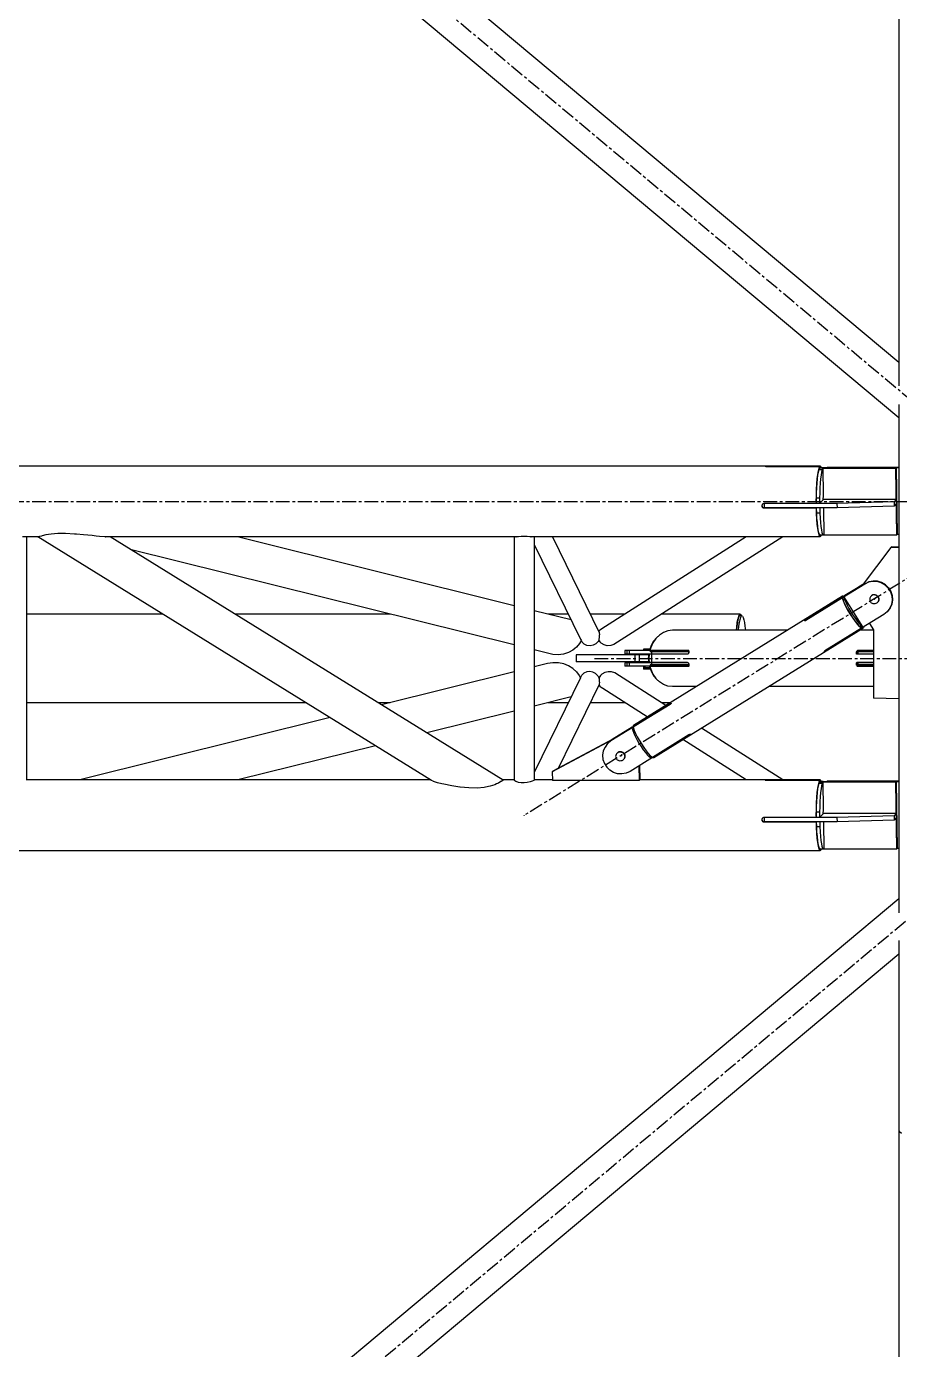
# Model space of a CAD drawing. Header units: millimetres. Extents: x 5143 to 30813, y 232 to 21408.
# Drawn here: x 11264 to 11764, y 5504 to 6263 of the extents above; entities that cross this region are included whole.
import ezdxf

# ---------------------------------------------------------------- set-up
doc = ezdxf.new("R2010")
doc.units = ezdxf.units.MM
doc.header["$LTSCALE"] = 0.25
doc.linetypes.add('CENTER', pattern=[50.8, 31.75, -6.35, 6.35, -6.35])
doc.linetypes.add('XKITLINE00', pattern=[0])

msp = doc.modelspace()

# ---------------------------------------------------------------- linework, layer by layer
at = {"color": 8, "linetype": 'CENTER'}
for p, q in [((11840, 5990.27), (10096.38, 7450.27)), ((10454.1, 5990.27), (11840, 5990.27)), ((11840, 5990.27), (11549.01, 5810.27)), ((11749.72, 5934.24), (11750.52, 5935.12)), ((11622.01, 5904.77), (11622.01, 5895.77)), ((11589.27, 5900.27), (11840, 5900.27)), ((11604.99, 5845.1), (11604.2, 5844.22)), ((10096.38, 4350.27), (11840, 5810.27))]:
    msp.add_line(p, q, dxfattribs=at)
at = {"color": 8, "linetype": 'XKITLINE00'}
for p, q in [((11763.8, 7286.23), (11763.8, 6056.68)), ((11763.8, 6069.97), (10987.16, 6720.27)), ((11763.8, 6038.19), (10968.19, 6704.39)), ((11763.8, 6045.88), (11763.8, 5754.36)), ((11718.61, 6010.57), (10454.1, 6010.57)), ((11687.26, 6010.38), (11687.17, 6010.35)), ((11687.17, 6010.35), (11687.18, 6010.32)), ((11687.27, 6010.29), (11687.18, 6010.32)), ((11687.43, 6010.41), (11687.26, 6010.38)), ((11687.45, 6010.27), (11687.27, 6010.29)), ((11687.67, 6010.43), (11687.43, 6010.41)), ((11687.71, 6010.21), (11687.45, 6010.27)), ((11687.98, 6010.45), (11687.67, 6010.43)), ((11688.02, 6010.18), (11687.71, 6010.21)), ((11688.32, 6010.46), (11687.98, 6010.45)), ((11688.36, 6010.17), (11688.02, 6010.18)), ((11688.67, 6010.47), (11688.32, 6010.46)), ((11688.32, 6010.46), (11688.32, 6010.17)), ((11718.16, 6010.17), (11688.36, 6010.17)), ((11718.47, 6010.47), (11688.67, 6010.47)), ((11688.67, 6010.47), (11688.67, 6010.17)), ((11718.16, 6010.17), (11717.81, 6009.35)), ((11718.16, 6010.17), (11718.17, 6009.29)), ((11718.61, 6010.57), (11718.47, 6010.47)), ((11718.47, 6010.47), (11718.48, 6009.64)), ((11719.01, 6010.27), (11718.61, 6010.57)), ((11719.01, 6010.27), (11719.28, 6009.64)), ((11722.67, 6009.83), (11722.44, 6009.58)), ((11763.8, 6009.83), (11722.67, 6009.83)), ((11716.82, 6003.32), (11716.58, 6000.42)), ((11716.96, 6003.34), (11716.74, 6000.88)), ((11717.11, 6005.83), (11716.82, 6003.32)), ((11717.22, 6005.46), (11716.96, 6003.34)), ((11717.44, 6007.86), (11717.11, 6005.83)), ((11717.51, 6007.19), (11717.22, 6005.46)), ((11717.81, 6009.35), (11717.44, 6007.86)), ((11717.84, 6008.49), (11717.51, 6007.19)), ((11718.18, 6009.32), (11717.84, 6008.49)), ((11719.83, 6008.49), (11717.84, 6008.49)), ((11762.18, 6009.58), (11718.17, 6009.58)), ((11720.17, 6009.32), (11718.18, 6009.32)), ((11718.47, 6009.64), (11718.47, 6009.58)), ((11720.46, 6009.64), (11718.47, 6009.64)), ((11718.94, 6003.34), (11718.72, 6000.88)), ((11719.2, 6005.46), (11718.94, 6003.34)), ((11719.5, 6007.19), (11719.2, 6005.46)), ((11719.83, 6008.49), (11719.5, 6007.19)), ((11720.17, 6009.32), (11719.83, 6008.49)), ((11720.17, 6009.32), (11720.4, 5993.84)), ((11761.89, 6009.26), (11720.17, 6009.26)), ((11720.46, 6009.64), (11720.46, 6009.58)), ((11720.77, 6009.58), (11720.46, 6009.64)), ((11763.8, 6009.58), (11722.44, 6009.58)), ((11762.18, 6009.58), (11761.89, 6009.26)), ((11761.89, 6009.26), (11762.45, 5970.97)), ((11762.18, 6009.58), (11762.74, 5971.29)), ((11716.41, 5997.22), (11716.31, 5993.8)), ((11716.45, 5995.23), (11716.39, 5992.17)), ((11716.58, 6000.42), (11716.41, 5997.22)), ((11716.57, 5998.16), (11716.45, 5995.23)), ((11716.74, 6000.88), (11716.57, 5998.16)), ((11718.43, 5995.23), (11718.37, 5992.17)), ((11718.55, 5998.16), (11718.43, 5995.23)), ((11718.72, 6000.88), (11718.55, 5998.16)), ((11685.2, 5988.06), (11685.15, 5987.72)), ((11685.15, 5987.72), (11685.2, 5987.37)), ((11685.33, 5988.39), (11685.2, 5988.06)), ((11685.2, 5987.37), (11685.34, 5987.04)), ((11685.33, 5988.21), (11685.29, 5987.87)), ((11685.29, 5987.87), (11685.34, 5987.52)), ((11685.54, 5988.67), (11685.33, 5988.39)), ((11685.46, 5988.54), (11685.33, 5988.21)), ((11685.34, 5987.52), (11685.48, 5987.19)), ((11685.34, 5987.04), (11685.56, 5986.75)), ((11685.59, 5988.71), (11685.46, 5988.54)), ((11685.48, 5987.19), (11685.66, 5986.95)), ((11685.81, 5988.88), (11685.54, 5988.67)), ((11685.66, 5986.95), (11685.69, 5986.91)), ((11685.98, 5986.71), (11685.69, 5986.91)), ((11686.14, 5989.02), (11685.81, 5988.88)), ((11686.48, 5989.06), (11686.14, 5989.02)), ((11716.28, 5989.06), (11686.48, 5989.06)), ((11686.59, 5989.06), (11686.62, 5986.59)), ((11716.31, 5993.8), (11716.27, 5990.27)), ((11716.27, 5990.27), (11716.28, 5989.06)), ((11716.38, 5989.17), (11716.28, 5989.06)), ((11716.38, 5989.07), (11716.29, 5989.07)), ((11716.39, 5992.17), (11716.38, 5989.07)), ((11718.37, 5989.07), (11716.38, 5989.07)), ((11718.37, 5992.17), (11716.39, 5992.17)), ((11718.37, 5992.17), (11718.37, 5989.07)), ((11720.15, 5991.04), (11718.37, 5989.07)), ((11728.31, 5989.07), (11718.37, 5989.07)), ((11720.4, 5993.84), (11720.15, 5991.04)), ((11762.15, 5991.36), (11720.18, 5991.36)), ((11761.01, 5990.09), (11728.31, 5989.07)), ((11728.31, 5989.07), (11728.34, 5986.59)), ((11761.05, 5987.61), (11728.34, 5986.59)), ((11762.15, 5991.36), (11761.01, 5990.09)), ((11761.01, 5990.09), (11761.05, 5987.61)), ((11762.19, 5988.88), (11761.05, 5987.61)), ((11762.15, 5991.36), (11762.19, 5988.88)), ((11685.84, 5986.56), (11685.56, 5986.75)), ((11686.17, 5986.42), (11685.84, 5986.56)), ((11686.3, 5986.57), (11685.98, 5986.71)), ((11686.3, 5986.57), (11686.17, 5986.42)), ((11686.52, 5986.38), (11686.17, 5986.42)), ((11686.65, 5986.53), (11686.3, 5986.57)), ((11686.65, 5986.53), (11686.52, 5986.38)), ((11716.32, 5986.38), (11686.52, 5986.38)), ((11716.41, 5986.59), (11686.62, 5986.59)), ((11716.42, 5986.53), (11686.65, 5986.53)), ((11688.72, 5986.59), (11688.72, 5986.53)), ((11716.42, 5986.49), (11716.32, 5986.38)), ((11716.32, 5986.38), (11716.41, 5983.33)), ((11716.41, 5983.33), (11716.58, 5980.12)), ((11718.4, 5986.59), (11716.42, 5986.59)), ((11716.42, 5986.59), (11716.42, 5986.59)), ((11716.42, 5986.59), (11716.51, 5983.6)), ((11718.5, 5983.6), (11716.51, 5983.6)), ((11716.51, 5983.6), (11716.66, 5980.78)), ((11716.58, 5980.12), (11716.82, 5977.23)), ((11716.66, 5980.78), (11716.86, 5978.2)), ((11718.41, 5986.59), (11718.4, 5986.59)), ((11718.4, 5986.59), (11718.5, 5983.6)), ((11728.34, 5986.59), (11718.41, 5986.59)), ((11718.5, 5983.6), (11718.65, 5980.78)), ((11718.65, 5980.78), (11718.85, 5978.2)), ((11720.48, 5986.59), (11720.51, 5986.4)), ((11720.51, 5986.4), (11720.73, 5970.91)), ((11281.56, 5971.83), (11277.86, 5971.48)), ((11286.07, 5971.86), (11281.56, 5971.83)), ((11291.18, 5971.59), (11286.07, 5971.86)), ((11716.82, 5977.23), (11717.11, 5974.72)), ((11716.86, 5978.2), (11717.1, 5975.93)), ((11717.1, 5975.93), (11717.39, 5974.03)), ((11717.11, 5974.72), (11717.44, 5972.69)), ((11717.39, 5974.03), (11717.7, 5972.55)), ((11717.44, 5972.69), (11717.81, 5971.2)), ((11717.7, 5972.55), (11718.04, 5971.52)), ((11718.85, 5978.2), (11719.09, 5975.93)), ((11719.09, 5975.93), (11719.37, 5974.03)), ((11719.37, 5974.03), (11719.69, 5972.55)), ((11719.69, 5972.55), (11720.02, 5971.52)), ((11270.62, 5969.97), (11261.47, 5969.97)), ((11263.72, 5969.97), (11263.72, 5830.54)), ((11495.87, 5830.31), (11270.09, 5969.97)), ((11270.34, 5969.91), (11270.13, 5969.97)), ((11270.46, 5969.9), (11270.34, 5969.91)), ((11271.07, 5970.18), (11270.46, 5969.9)), ((11272.29, 5970.38), (11271.07, 5970.18)), ((11272.6, 5970.57), (11272.29, 5970.38)), ((11274.75, 5971.1), (11272.6, 5970.57)), ((11277.77, 5971.46), (11274.75, 5971.1)), ((11277.86, 5971.48), (11277.77, 5971.46)), ((11292.4, 5971.46), (11291.18, 5971.59)), ((11296.32, 5971.2), (11292.4, 5971.46)), ((11301.26, 5970.7), (11296.32, 5971.2)), ((11303.61, 5970.38), (11301.26, 5970.7)), ((11305.55, 5970.25), (11303.61, 5970.38)), ((11308.83, 5969.95), (11305.55, 5970.25)), ((11544.66, 5969.97), (11308.52, 5969.97)), ((11309.18, 5969.9), (11308.83, 5969.95)), ((11309.65, 5969.97), (11308.91, 5969.94)), ((11310.61, 5969.97), (11309.18, 5969.9)), ((11536.98, 5830.55), (11311.58, 5969.97)), ((11543.31, 5930.45), (11384.63, 5969.97)), ((11543.31, 5969.97), (11543.31, 5830.37)), ((11543.59, 5969.94), (11543.46, 5969.97)), ((11544.23, 5969.9), (11543.59, 5969.94)), ((11543.97, 5969.95), (11543.87, 5969.97)), ((11544.33, 5969.92), (11543.97, 5969.95)), ((11544.4, 5969.94), (11544.23, 5969.9)), ((11545.66, 5970.1), (11544.4, 5969.94)), ((11547.25, 5970.18), (11545.66, 5970.1)), ((11549.01, 5970.19), (11547.25, 5970.18)), ((11550.77, 5970.13), (11549.01, 5970.19)), ((11552.36, 5969.99), (11550.77, 5970.13)), ((11552.95, 5969.9), (11552.36, 5969.99)), ((11718.61, 5969.97), (11552.46, 5969.97)), ((11553.3, 5969.94), (11552.84, 5969.92)), ((11553.62, 5969.93), (11552.95, 5969.9)), ((11553.78, 5969.97), (11553.3, 5969.94)), ((11554.2, 5969.97), (11553.62, 5969.93)), ((11554.71, 5969.97), (11554.71, 5830.54)), ((11554.71, 5965.69), (11581.26, 5911.27)), ((11565.21, 5969.97), (11591.96, 5915.15)), ((11676.26, 5969.97), (11593.54, 5917.21)), ((11697.31, 5969.97), (11600.44, 5908.19)), ((11717.81, 5971.2), (11718.2, 5970.28)), ((11718.04, 5971.52), (11718.39, 5970.97)), ((11718.61, 5969.97), (11718.2, 5970.28)), ((11720.38, 5970.97), (11718.39, 5970.97)), ((11718.75, 5970.91), (11718.39, 5970.97)), ((11718.75, 5970.08), (11718.61, 5969.97)), ((11718.74, 5970.91), (11718.75, 5970.08)), ((11719.06, 5970.38), (11718.74, 5970.38)), ((11720.73, 5970.91), (11718.75, 5970.91)), ((11719.05, 5970.91), (11719.06, 5970.38)), ((11719.28, 5970.91), (11719.06, 5970.38)), ((11720.02, 5971.52), (11720.38, 5970.97)), ((11720.73, 5970.91), (11720.38, 5970.97)), ((11762.45, 5970.97), (11720.73, 5970.97)), ((11759.51, 5964.2), (11759.16, 5963.82)), ((11763.8, 5964.13), (11759.51, 5964.2)), ((11762.74, 5971.29), (11762.45, 5970.97)), ((11763.8, 5971.29), (11762.74, 5971.29)), ((11543.31, 5907.99), (11323.15, 5962.82)), ((11759.16, 5963.82), (11742.84, 5942.16)), ((11763.8, 5963.75), (11759.16, 5963.82)), ((11744.42, 5943.14), (11710.61, 5922.22)), ((11744.24, 5942.95), (11731.41, 5935.01)), ((11743.27, 5942.73), (11732.82, 5936.27)), ((11743.15, 5942.58), (11732.87, 5936.22)), ((11746.47, 5943.97), (11744.24, 5942.95)), ((11744.42, 5943.14), (11744.24, 5942.95)), ((11746.64, 5944.16), (11744.42, 5943.14)), ((11748.89, 5944.43), (11746.47, 5943.97)), ((11746.64, 5944.16), (11746.47, 5943.97)), ((11749.06, 5944.62), (11746.64, 5944.16)), ((11751.35, 5944.3), (11748.89, 5944.43)), ((11751.52, 5944.49), (11749.06, 5944.62)), ((11753.72, 5943.59), (11751.35, 5944.3)), ((11753.89, 5943.77), (11751.52, 5944.49)), ((11755.86, 5942.33), (11753.72, 5943.59)), ((11756.03, 5942.51), (11753.89, 5943.77)), ((11757.64, 5940.6), (11755.86, 5942.33)), ((11757.81, 5940.79), (11756.03, 5942.51)), ((11731.46, 5936), (11611.61, 5861.86)), ((11731.36, 5935.58), (11710.38, 5922.6)), ((11731.41, 5934.97), (11710.44, 5921.99)), ((11731.49, 5935.1), (11710.51, 5922.12)), ((11731.46, 5936), (11731.36, 5935.58)), ((11731.36, 5935.58), (11731.59, 5935.21)), ((11731.49, 5935.1), (11731.41, 5935.01)), ((11731.41, 5935.01), (11731.62, 5934.68)), ((11731.41, 5934.97), (11731.5, 5934.48)), ((11731.41, 5934.97), (11731.6, 5934.67)), ((11731.79, 5936.06), (11731.46, 5936)), ((11731.5, 5934.48), (11731.95, 5933.12)), ((11732.39, 5935.79), (11731.55, 5935.27)), ((11731.59, 5935.5), (11731.55, 5935.27)), ((11731.55, 5935.27), (11731.59, 5935.21)), ((11732.43, 5936.02), (11731.59, 5935.5)), ((11731.67, 5935.66), (11731.59, 5935.5)), ((11732.44, 5935.19), (11731.6, 5934.67)), ((11731.6, 5934.67), (11731.91, 5933.53)), ((11731.79, 5936.06), (11731.94, 5935.82)), ((11732.75, 5934.05), (11731.91, 5933.53)), ((11732.43, 5936.02), (11732.39, 5935.79)), ((11732.39, 5935.79), (11732.43, 5935.73)), ((11732.51, 5936.18), (11732.43, 5936.02)), ((11732.44, 5935.19), (11742.99, 5918.42)), ((11732.44, 5935.19), (11732.75, 5934.05)), ((11732.65, 5936.26), (11732.51, 5936.18)), ((11732.82, 5936.27), (11732.65, 5936.26)), ((11732.75, 5934.05), (11733.33, 5932.57)), ((11732.82, 5936.27), (11732.96, 5936.05)), ((11747.11, 5934.74), (11747.05, 5934.24)), ((11747.05, 5934.24), (11747.09, 5933.73)), ((11747.27, 5935.22), (11747.11, 5934.74)), ((11747.52, 5935.65), (11747.27, 5935.22)), ((11747.85, 5936.03), (11747.52, 5935.65)), ((11748.25, 5936.34), (11747.85, 5936.03)), ((11747.94, 5936.13), (11747.85, 5936.03)), ((11748.34, 5936.44), (11747.94, 5936.13)), ((11748.7, 5936.56), (11748.25, 5936.34)), ((11748.34, 5936.44), (11748.25, 5936.34)), ((11748.79, 5936.66), (11748.34, 5936.44)), ((11749.19, 5936.69), (11748.7, 5936.56)), ((11749.28, 5936.79), (11748.79, 5936.66)), ((11749.7, 5936.72), (11749.19, 5936.69)), ((11749.79, 5936.82), (11749.28, 5936.79)), ((11750.2, 5936.65), (11749.7, 5936.72)), ((11750.29, 5936.75), (11749.79, 5936.82)), ((11750.68, 5936.48), (11750.2, 5936.65)), ((11750.77, 5936.58), (11750.29, 5936.75)), ((11751.12, 5936.23), (11750.68, 5936.48)), ((11751.21, 5936.33), (11750.77, 5936.58)), ((11751.5, 5935.89), (11751.12, 5936.23)), ((11751.59, 5935.99), (11751.21, 5936.33)), ((11751.5, 5935.89), (11751.81, 5935.49)), ((11751.59, 5935.99), (11751.91, 5935.59)), ((11751.91, 5935.59), (11751.81, 5935.49)), ((11751.81, 5935.49), (11752.04, 5935.03)), ((11751.91, 5935.59), (11752.13, 5935.13)), ((11752.04, 5935.03), (11752.18, 5934.54)), ((11752.13, 5935.13), (11752.27, 5934.65)), ((11752.22, 5934.04), (11752.15, 5933.54)), ((11752.18, 5934.54), (11752.22, 5934.04)), ((11752.31, 5934.14), (11752.25, 5933.64)), ((11752.27, 5934.65), (11752.31, 5934.14)), ((11757.64, 5940.6), (11758.96, 5938.5)), ((11757.81, 5940.79), (11759.13, 5938.69)), ((11758.96, 5938.5), (11759.75, 5936.15)), ((11759.13, 5938.69), (11759.92, 5936.34)), ((11760.12, 5933.88), (11759.73, 5931.46)), ((11759.75, 5936.15), (11759.95, 5933.69)), ((11759.92, 5936.34), (11760.12, 5933.88)), ((11575.94, 5922.33), (11554.71, 5927.62)), ((11731.91, 5933.53), (11732.49, 5932.05)), ((11731.95, 5933.12), (11732.68, 5931.43)), ((11732.49, 5932.05), (11733.3, 5930.31)), ((11732.68, 5931.43), (11733.63, 5929.51)), ((11733.3, 5930.31), (11734.31, 5928.4)), ((11733.33, 5932.57), (11734.14, 5930.83)), ((11733.63, 5929.51), (11734.77, 5927.45)), ((11734.14, 5930.83), (11735.15, 5928.92)), ((11734.31, 5928.4), (11735.47, 5926.41)), ((11734.77, 5927.45), (11736.04, 5925.36)), ((11735.15, 5928.92), (11736.31, 5926.92)), ((11735.47, 5926.41), (11736.71, 5924.43)), ((11736.31, 5926.92), (11737.55, 5924.95)), ((11747.09, 5933.73), (11747.22, 5933.24)), ((11747.22, 5933.24), (11747.45, 5932.79)), ((11747.45, 5932.79), (11747.76, 5932.39)), ((11748.15, 5932.05), (11747.76, 5932.39)), ((11748.59, 5931.8), (11748.15, 5932.05)), ((11749.07, 5931.63), (11748.59, 5931.8)), ((11749.57, 5931.56), (11749.07, 5931.63)), ((11750.08, 5931.59), (11749.57, 5931.56)), ((11750.56, 5931.72), (11750.08, 5931.59)), ((11751.02, 5931.94), (11750.56, 5931.72)), ((11751.42, 5932.25), (11751.02, 5931.94)), ((11751.75, 5932.62), (11751.42, 5932.25)), ((11752, 5933.06), (11751.75, 5932.62)), ((11752.09, 5933.16), (11751.84, 5932.73)), ((11752.15, 5933.54), (11752, 5933.06)), ((11752.25, 5933.64), (11752.09, 5933.16)), ((11757.11, 5927.06), (11755.21, 5925.53)), ((11758.59, 5929.01), (11757.11, 5927.06)), ((11757.29, 5927.25), (11757.11, 5927.06)), ((11758.76, 5929.2), (11757.29, 5927.25)), ((11759.56, 5931.27), (11758.59, 5929.01)), ((11759.73, 5931.46), (11758.76, 5929.2)), ((11759.95, 5933.69), (11759.56, 5931.27)), ((11341.71, 5925.67), (11263.72, 5925.67)), ((11472.29, 5925.67), (11383.2, 5925.67)), ((11574.31, 5925.67), (11562.5, 5925.67)), ((11606.81, 5925.67), (11586.83, 5925.67)), ((11672.71, 5925.67), (11627.85, 5925.67)), ((11670.87, 5918.71), (11670.61, 5916.42)), ((11670.99, 5920.82), (11670.64, 5918.24)), ((11671.19, 5920.8), (11670.87, 5918.71)), ((11671.38, 5922.91), (11670.99, 5920.82)), ((11671.55, 5922.47), (11671.19, 5920.8)), ((11671.81, 5924.43), (11671.38, 5922.91)), ((11671.92, 5923.69), (11671.55, 5922.47)), ((11671.87, 5918.71), (11671.6, 5916.42)), ((11672.25, 5925.36), (11671.81, 5924.43)), ((11672.19, 5920.8), (11671.87, 5918.71)), ((11672.31, 5924.43), (11671.92, 5923.69)), ((11672.54, 5922.47), (11672.19, 5920.8)), ((11672.71, 5925.67), (11672.25, 5925.36)), ((11672.71, 5924.67), (11672.31, 5924.43)), ((11672.91, 5923.69), (11672.54, 5922.47)), ((11673.17, 5925.36), (11672.71, 5925.67)), ((11673.7, 5924.67), (11672.71, 5924.67)), ((11673.3, 5924.43), (11672.91, 5923.69)), ((11673.17, 5925.36), (11673.5, 5924.67)), ((11673.7, 5924.67), (11673.3, 5924.43)), ((11674.1, 5924.43), (11673.7, 5924.67)), ((11674.1, 5924.43), (11674.5, 5923.69)), ((11674.5, 5923.69), (11674.87, 5922.47)), ((11674.87, 5922.47), (11675.22, 5920.8)), ((11675.22, 5920.8), (11675.54, 5918.71)), ((11675.54, 5918.71), (11675.81, 5916.42)), ((11709.68, 5922.04), (11709.67, 5921.91)), ((11709.67, 5921.91), (11709.72, 5921.82)), ((11709.7, 5922.08), (11709.68, 5922.04)), ((11709.79, 5922.17), (11709.7, 5922.08)), ((11709.84, 5921.78), (11709.72, 5921.82)), ((11709.96, 5922.31), (11709.79, 5922.17)), ((11710.01, 5921.8), (11709.84, 5921.78)), ((11710.16, 5922.46), (11709.96, 5922.31)), ((11710.22, 5921.87), (11710.01, 5921.8)), ((11710.38, 5922.6), (11710.16, 5922.46)), ((11710.16, 5922.46), (11710.43, 5922.04)), ((11710.43, 5922.04), (11710.22, 5921.89)), ((11710.44, 5921.99), (11710.22, 5921.87)), ((11710.38, 5922.6), (11710.62, 5922.23)), ((11710.52, 5922.1), (11710.43, 5922.04)), ((11710.61, 5922.22), (11710.51, 5922.12)), ((11710.51, 5922.12), (11710.54, 5922.05)), ((11736.04, 5925.36), (11737.37, 5923.33)), ((11736.71, 5924.43), (11737.99, 5922.56)), ((11737.37, 5923.33), (11738.69, 5921.48)), ((11737.55, 5924.95), (11738.83, 5923.08)), ((11737.99, 5922.56), (11739.23, 5920.9)), ((11738.69, 5921.48), (11739.94, 5919.89)), ((11738.83, 5923.08), (11740.07, 5921.42)), ((11739.23, 5920.9), (11740.37, 5919.53)), ((11739.94, 5919.89), (11741.06, 5918.64)), ((11740.07, 5921.42), (11741.21, 5920.05)), ((11740.37, 5919.53), (11741.36, 5918.52)), ((11742, 5917.8), (11741.06, 5918.64)), ((11741.21, 5920.05), (11742.2, 5919.03)), ((11742.2, 5919.03), (11741.36, 5918.52)), ((11742.99, 5918.42), (11742.2, 5919.03)), ((11755.21, 5925.53), (11742.37, 5917.59)), ((11746.88, 5920.38), (11749.23, 5916.68)), ((11581.21, 5911.53), (11581.26, 5911.27)), ((11581.26, 5911.27), (11581.59, 5910.67)), ((11591.86, 5911.56), (11591.69, 5910.53)), ((11592.19, 5916.27), (11591.74, 5915.62)), ((11591.93, 5911.84), (11591.86, 5911.56)), ((11592.06, 5913.61), (11591.93, 5911.84)), ((11591.96, 5915.15), (11591.96, 5915.06)), ((11591.96, 5915.06), (11592.09, 5913.79)), ((11592.09, 5913.79), (11592.06, 5913.61)), ((11592.69, 5916.62), (11592.19, 5916.27)), ((11593.54, 5917.21), (11592.69, 5916.62)), ((11624.44, 5911.69), (11622.76, 5909.25)), ((11624.95, 5912.33), (11623.15, 5910.19)), ((11743.11, 5917.48), (11623.26, 5843.34)), ((11626.48, 5913.7), (11624.44, 5911.69)), ((11625.66, 5912.89), (11624.95, 5912.33)), ((11628.82, 5915.2), (11626.48, 5913.7)), ((11631.35, 5916.11), (11628.82, 5915.2)), ((11633.98, 5916.42), (11631.35, 5916.11)), ((11699.82, 5916.42), (11633.98, 5916.42)), ((11670.64, 5918.24), (11670.47, 5916.42)), ((11742.34, 5917.61), (11721.37, 5904.63)), ((11742.78, 5917.43), (11721.81, 5904.45)), ((11742.15, 5917.9), (11741.36, 5918.52)), ((11749.23, 5916.42), (11741.4, 5916.42)), ((11742.34, 5917.61), (11742, 5917.8)), ((11742.99, 5918.42), (11742.15, 5917.9)), ((11742.15, 5917.9), (11742.34, 5917.61)), ((11742.17, 5917.91), (11742.37, 5917.59)), ((11742.77, 5917.74), (11742.59, 5917.73)), ((11742.59, 5917.73), (11742.78, 5917.43)), ((11743.61, 5918.26), (11742.77, 5917.74)), ((11743.11, 5917.48), (11742.78, 5917.43)), ((11743.22, 5917.91), (11743.11, 5917.48)), ((11743.17, 5917.98), (11743.22, 5917.91)), ((11743.61, 5918.26), (11743.43, 5918.25)), ((11743.74, 5918.34), (11743.61, 5918.26)), ((11743.82, 5918.49), (11743.74, 5918.34)), ((11749.23, 5916.68), (11749.23, 5877.4)), ((11562.45, 5903.22), (11554.71, 5905.15)), ((11574.43, 5903.63), (11571.59, 5902.73)), ((11576.92, 5905.01), (11574.43, 5903.63)), ((11577.97, 5905.95), (11576.92, 5905.01)), ((11579.05, 5906.77), (11577.97, 5905.95)), ((11580.79, 5908.81), (11579.05, 5906.77)), ((11581.27, 5909.77), (11580.79, 5908.81)), ((11581.73, 5910.46), (11581.27, 5909.77)), ((11581.59, 5910.67), (11581.79, 5910.28)), ((11581.81, 5910.31), (11581.79, 5910.28)), ((11581.79, 5910.28), (11582.06, 5909.77)), ((11583.41, 5908.43), (11582.16, 5909.6)), ((11584.99, 5907.71), (11583.41, 5908.43)), ((11586.74, 5907.5), (11584.99, 5907.71)), ((11588.49, 5907.82), (11586.74, 5907.5)), ((11590.07, 5908.64), (11588.49, 5907.82)), ((11591.2, 5909.77), (11590.07, 5908.64)), ((11591.32, 5909.89), (11591.2, 5909.77)), ((11591.69, 5910.53), (11591.32, 5909.89)), ((11591.71, 5910.66), (11591.91, 5910.27)), ((11591.91, 5910.27), (11592.41, 5909.77)), ((11592.41, 5909.77), (11593.15, 5908.95)), ((11594.77, 5908), (11593.15, 5908.95)), ((11596.65, 5907.53), (11594.77, 5908)), ((11598.6, 5907.6), (11596.65, 5907.53)), ((11600.44, 5908.19), (11598.6, 5907.6)), ((11606.71, 5904.77), (11606.71, 5902.77)), ((11643.3, 5904.77), (11606.71, 5904.77)), ((11607.83, 5904.77), (11607.83, 5902.77)), ((11609.22, 5904.77), (11609.22, 5902.77)), ((11620.99, 5905.57), (11617.41, 5905.57)), ((11617.41, 5905.57), (11617.41, 5904.77)), ((11618.16, 5905.57), (11618.16, 5904.77)), ((11621.73, 5907.67), (11620.75, 5904.87)), ((11621.11, 5904.87), (11620.75, 5904.87)), ((11621.51, 5906.46), (11621.11, 5904.87)), ((11643.09, 5904.87), (11621.11, 5904.87)), ((11621.2, 5904.77), (11621.2, 5903.97)), ((11621.58, 5904.77), (11621.2, 5903.97)), ((11643.17, 5903.97), (11621.2, 5903.97)), ((11622.76, 5909.25), (11621.51, 5906.46)), ((11623.15, 5910.19), (11621.73, 5907.67)), ((11622.06, 5907.67), (11621.73, 5907.67)), ((11624.53, 5904.87), (11624.53, 5904.77)), ((11626.6, 5904.87), (11626.6, 5904.77)), ((11643.25, 5904.83), (11643.09, 5904.87)), ((11643.44, 5904.52), (11643.17, 5903.97)), ((11643.17, 5903.97), (11643.17, 5903.11)), ((11643.25, 5904.83), (11643.37, 5904.7)), ((11643.37, 5903.62), (11643.29, 5903.43)), ((11643.37, 5904.7), (11643.45, 5904.5)), ((11643.45, 5903.93), (11643.37, 5903.62)), ((11643.45, 5904.5), (11643.47, 5904.23)), ((11643.47, 5904.23), (11643.45, 5903.93)), ((11720.9, 5904.22), (11720.86, 5904.11)), ((11720.86, 5904.11), (11720.91, 5904.05)), ((11721, 5904.34), (11720.9, 5904.22)), ((11721.02, 5904.02), (11720.91, 5904.05)), ((11721.16, 5904.49), (11721, 5904.34)), ((11721.06, 5904.03), (11721.02, 5904.02)), ((11721.17, 5904.08), (11721.06, 5904.03)), ((11721.37, 5904.63), (11721.16, 5904.49)), ((11721.36, 5904.19), (11721.17, 5904.08)), ((11721.58, 5904.31), (11721.36, 5904.19)), ((11721.38, 5904.64), (11721.58, 5904.31)), ((11721.81, 5904.45), (11721.58, 5904.31)), ((11721.6, 5904.78), (11721.81, 5904.45)), ((11739.25, 5903.62), (11739.23, 5903.43)), ((11739.33, 5903.93), (11739.25, 5903.62)), ((11739.45, 5904.23), (11739.33, 5903.93)), ((11739.61, 5904.5), (11739.45, 5904.23)), ((11739.79, 5904.7), (11739.61, 5904.5)), ((11739.98, 5904.83), (11739.79, 5904.7)), ((11739.98, 5903.62), (11739.95, 5903.32)), ((11740.17, 5904.87), (11739.98, 5904.83)), ((11740.71, 5904.83), (11739.98, 5904.83)), ((11740.06, 5903.93), (11739.98, 5903.62)), ((11740.18, 5904.23), (11740.06, 5903.93)), ((11749.23, 5904.87), (11740.17, 5904.87)), ((11740.34, 5904.5), (11740.18, 5904.23)), ((11740.64, 5904.77), (11740.25, 5903.97)), ((11749.23, 5903.97), (11740.25, 5903.97)), ((11740.25, 5903.97), (11740.25, 5902.77)), ((11740.52, 5904.7), (11740.34, 5904.5)), ((11740.63, 5904.77), (11740.52, 5904.7)), ((11740.71, 5904.83), (11740.64, 5904.78)), ((11749.23, 5904.77), (11740.64, 5904.77)), ((11740.9, 5904.87), (11740.71, 5904.83)), ((11562.32, 5897.35), (11554.71, 5895.45)), ((11565.46, 5897.82), (11562.32, 5897.35)), ((11565.45, 5902.52), (11562.45, 5903.22)), ((11568.54, 5902.35), (11565.45, 5902.52)), ((11568.65, 5897.76), (11565.46, 5897.82)), ((11571.59, 5902.73), (11568.54, 5902.35)), ((11571.71, 5897.16), (11568.65, 5897.76)), ((11574.49, 5896.05), (11571.71, 5897.16)), ((11576.86, 5894.49), (11574.49, 5896.05)), ((11578.79, 5902.27), (11578.79, 5898.27)), ((11617.58, 5902.27), (11578.79, 5902.27)), ((11620.28, 5898.27), (11578.79, 5898.27)), ((11642.9, 5902.77), (11606.71, 5902.77)), ((11606.71, 5897.77), (11606.71, 5895.77)), ((11642.9, 5897.77), (11606.71, 5897.77)), ((11607.83, 5897.77), (11607.83, 5895.77)), ((11609.22, 5897.77), (11609.22, 5895.77)), ((11612.36, 5902.27), (11612.36, 5898.27)), ((11614.84, 5902.27), (11614.84, 5898.27)), ((11620.28, 5902.27), (11617.58, 5902.27)), ((11618.08, 5902.77), (11618.08, 5902.27)), ((11618.08, 5898.27), (11618.08, 5897.77)), ((11620.2, 5901.48), (11620.16, 5900.27)), ((11620.16, 5900.27), (11620.2, 5899.07)), ((11620.32, 5902.67), (11620.2, 5901.48)), ((11620.59, 5901.48), (11620.2, 5901.48)), ((11620.59, 5899.07), (11620.2, 5899.07)), ((11620.2, 5899.07), (11620.32, 5897.87)), ((11620.68, 5902.67), (11620.32, 5902.67)), ((11620.68, 5897.87), (11620.32, 5897.87)), ((11620.68, 5902.67), (11620.49, 5900.27)), ((11620.49, 5900.27), (11620.68, 5897.87)), ((11642.66, 5902.67), (11620.68, 5902.67)), ((11642.66, 5897.87), (11620.68, 5897.87)), ((11643.17, 5896.58), (11621.2, 5896.58)), ((11621.2, 5896.58), (11621.2, 5895.77)), ((11621.2, 5896.58), (11621.58, 5895.77)), ((11625.94, 5902.77), (11625.94, 5902.67)), ((11625.94, 5897.87), (11625.94, 5897.77)), ((11642.83, 5902.72), (11642.66, 5902.67)), ((11642.83, 5897.83), (11642.66, 5897.87)), ((11643, 5902.85), (11642.83, 5902.72)), ((11643, 5897.7), (11642.83, 5897.83)), ((11643.15, 5903.05), (11643, 5902.85)), ((11643, 5897.7), (11643.15, 5897.5)), ((11643.26, 5903.32), (11643.15, 5903.05)), ((11643.15, 5897.5), (11643.26, 5897.23)), ((11643.17, 5897.44), (11643.17, 5896.58)), ((11643.17, 5896.58), (11643.44, 5896.03)), ((11643.37, 5895.85), (11643.25, 5895.72)), ((11643.29, 5903.43), (11643.26, 5903.32)), ((11643.26, 5897.23), (11643.29, 5897.12)), ((11643.29, 5897.12), (11643.37, 5896.93)), ((11643.37, 5896.93), (11643.45, 5896.62)), ((11643.45, 5896.05), (11643.37, 5895.85)), ((11643.45, 5896.62), (11643.47, 5896.32)), ((11643.47, 5896.32), (11643.45, 5896.05)), ((11739.23, 5903.43), (11739.24, 5903.32)), ((11739.24, 5897.23), (11739.23, 5897.12)), ((11739.23, 5897.12), (11739.25, 5896.93)), ((11739.24, 5903.32), (11739.31, 5903.05)), ((11739.31, 5897.5), (11739.24, 5897.23)), ((11739.25, 5896.93), (11739.33, 5896.62)), ((11739.31, 5903.05), (11739.42, 5902.85)), ((11739.42, 5897.7), (11739.31, 5897.5)), ((11739.33, 5896.62), (11739.45, 5896.32)), ((11739.57, 5902.72), (11739.42, 5902.85)), ((11739.57, 5897.83), (11739.42, 5897.7)), ((11739.45, 5896.32), (11739.61, 5896.05)), ((11740.27, 5902.72), (11739.57, 5902.72)), ((11739.74, 5902.67), (11739.57, 5902.72)), ((11739.74, 5897.87), (11739.57, 5897.83)), ((11740.27, 5897.83), (11739.57, 5897.83)), ((11739.61, 5896.05), (11739.79, 5895.85)), ((11749.23, 5902.67), (11739.74, 5902.67)), ((11749.23, 5897.87), (11739.74, 5897.87)), ((11739.98, 5895.72), (11739.79, 5895.85)), ((11739.95, 5903.32), (11739.96, 5903.26)), ((11739.96, 5897.29), (11739.95, 5897.23)), ((11739.95, 5897.23), (11739.98, 5896.93)), ((11739.96, 5903.26), (11740.01, 5903.05)), ((11740.01, 5897.5), (11739.96, 5897.29)), ((11739.98, 5896.93), (11740.06, 5896.62)), ((11740.01, 5903.05), (11740.13, 5902.85)), ((11740.13, 5897.7), (11740.01, 5897.5)), ((11740.06, 5896.62), (11740.18, 5896.32)), ((11740.27, 5902.72), (11740.13, 5902.85)), ((11740.27, 5897.83), (11740.13, 5897.7)), ((11740.18, 5896.32), (11740.34, 5896.05)), ((11749.23, 5902.77), (11740.25, 5902.77)), ((11749.23, 5897.77), (11740.25, 5897.77)), ((11740.25, 5897.77), (11740.25, 5896.58)), ((11749.23, 5896.58), (11740.25, 5896.58)), ((11740.25, 5896.58), (11740.64, 5895.77)), ((11740.44, 5902.67), (11740.27, 5902.72)), ((11740.44, 5897.87), (11740.27, 5897.83)), ((11740.34, 5896.05), (11740.52, 5895.85)), ((11740.63, 5895.77), (11740.52, 5895.85)), ((11543.31, 5892.61), (11467.26, 5873.67)), ((11581.2, 5889.15), (11554.71, 5834.85)), ((11576.86, 5894.49), (11577.09, 5894.24)), ((11578.94, 5892.61), (11577.09, 5894.24)), ((11578.94, 5892.61), (11580.48, 5890.48)), ((11580.48, 5890.48), (11580.49, 5890.44)), ((11580.49, 5890.44), (11581.25, 5889.1)), ((11581.2, 5889.15), (11581.16, 5888.91)), ((11581.3, 5889.32), (11581.2, 5889.15)), ((11581.89, 5890.44), (11581.3, 5889.32)), ((11581.3, 5889.32), (11581.33, 5889.26)), ((11583.24, 5891.79), (11581.99, 5890.62)), ((11584.81, 5892.51), (11583.24, 5891.79)), ((11586.56, 5892.72), (11584.81, 5892.51)), ((11588.32, 5892.4), (11586.56, 5892.72)), ((11589.9, 5891.59), (11588.32, 5892.4)), ((11591.07, 5890.44), (11589.9, 5891.59)), ((11591.16, 5890.35), (11591.07, 5890.44)), ((11591.16, 5890.35), (11591.8, 5889.23)), ((11591.8, 5889.23), (11591.85, 5888.95)), ((11592.3, 5889.91), (11591.84, 5888.98)), ((11591.85, 5888.95), (11591.92, 5888.7)), ((11591.92, 5888.7), (11592.05, 5886.92)), ((11592.83, 5890.44), (11592.3, 5889.91)), ((11593.54, 5891.24), (11592.83, 5890.44)), ((11595.17, 5892.2), (11593.54, 5891.24)), ((11597.06, 5892.68), (11595.17, 5892.2)), ((11599.02, 5892.63), (11597.06, 5892.68)), ((11600.88, 5892.07), (11599.02, 5892.63)), ((11630.2, 5873.36), (11600.88, 5892.07)), ((11607.83, 5895.77), (11606.71, 5895.77)), ((11621.58, 5895.77), (11607.83, 5895.77)), ((11617.41, 5895.77), (11617.41, 5894.97)), ((11620.99, 5894.97), (11617.41, 5894.97)), ((11620.99, 5894.97), (11617.41, 5894.97)), ((11617.41, 5894.97), (11617.41, 5894.17)), ((11621.27, 5894.17), (11617.41, 5894.17)), ((11618.16, 5895.77), (11618.16, 5894.97)), ((11618.16, 5894.97), (11618.16, 5894.17)), ((11621.11, 5895.67), (11620.75, 5895.67)), ((11620.75, 5895.67), (11621.73, 5892.88)), ((11643.09, 5895.67), (11621.11, 5895.67)), ((11621.11, 5895.67), (11621.51, 5894.09)), ((11621.51, 5894.09), (11622.76, 5891.3)), ((11643.3, 5895.77), (11621.58, 5895.77)), ((11622.06, 5892.88), (11621.73, 5892.88)), ((11621.73, 5892.88), (11623.15, 5890.36)), ((11622.76, 5891.3), (11624.44, 5888.85)), ((11623.15, 5890.36), (11624.95, 5888.22)), ((11626.48, 5886.85), (11624.44, 5888.85)), ((11624.53, 5895.77), (11624.53, 5895.67)), ((11626.6, 5895.77), (11626.6, 5895.67)), ((11643.25, 5895.72), (11643.09, 5895.67)), ((11740.71, 5895.72), (11739.98, 5895.72)), ((11740.17, 5895.67), (11739.98, 5895.72)), ((11749.23, 5895.67), (11740.17, 5895.67)), ((11740.71, 5895.72), (11740.64, 5895.77)), ((11749.23, 5895.77), (11740.64, 5895.77)), ((11740.9, 5895.67), (11740.71, 5895.72)), ((11591.96, 5885.38), (11568.39, 5837.1)), ((11591.82, 5885.1), (11592.64, 5883.97)), ((11592.08, 5886.75), (11591.95, 5885.47)), ((11591.95, 5885.47), (11591.96, 5885.38)), ((11592.05, 5886.92), (11592.08, 5886.75)), ((11593.12, 5883.65), (11592.64, 5883.97)), ((11594.01, 5883.05), (11593.12, 5883.65)), ((11594.12, 5883.02), (11594.01, 5883.05)), ((11619.54, 5866.77), (11594.01, 5883.05)), ((11625.66, 5887.66), (11624.95, 5888.22)), ((11628.82, 5885.35), (11626.48, 5886.85)), ((11631.35, 5884.44), (11628.82, 5885.35)), ((11633.98, 5884.12), (11631.35, 5884.44)), ((11647.6, 5884.12), (11633.98, 5884.12)), ((11749.23, 5884.12), (11689.18, 5884.12)), ((11423.83, 5874.87), (11263.72, 5874.87)), ((11472.09, 5874.87), (11465.32, 5874.87)), ((11575.91, 5878.16), (11554.71, 5872.88)), ((11574.31, 5874.87), (11562.7, 5874.87)), ((11606.9, 5874.87), (11586.83, 5874.87)), ((11632.7, 5874.03), (11598.89, 5853.12)), ((11632.48, 5874.41), (11611.5, 5861.44)), ((11632.53, 5873.8), (11611.56, 5860.83)), ((11632.61, 5873.93), (11611.63, 5860.95)), ((11632.65, 5874.87), (11627.83, 5874.87)), ((11632.69, 5874.54), (11632.48, 5874.41)), ((11632.48, 5874.41), (11632.74, 5873.99)), ((11632.75, 5873.95), (11632.53, 5873.8)), ((11632.7, 5874.03), (11632.61, 5873.93)), ((11632.61, 5873.93), (11632.63, 5873.87)), ((11632.89, 5874.63), (11632.69, 5874.54)), ((11632.69, 5874.54), (11632.95, 5874.14)), ((11632.7, 5874.03), (11632.75, 5873.95)), ((11632.86, 5874.06), (11632.74, 5873.99)), ((11632.94, 5874.13), (11632.75, 5873.95)), ((11633.03, 5874.69), (11632.89, 5874.63)), ((11633.08, 5874.31), (11632.94, 5874.13)), ((11633.1, 5874.7), (11633.03, 5874.69)), ((11633.17, 5874.47), (11633.08, 5874.31)), ((11633.13, 5874.69), (11633.1, 5874.7)), ((11633.13, 5874.69), (11633.18, 5874.6)), ((11633.18, 5874.6), (11633.17, 5874.47)), ((11763.8, 5877.19), (11749.23, 5877.4)), ((11437.68, 5866.31), (11294.22, 5830.57)), ((11543.31, 5870.04), (11493.27, 5857.58)), ((11611.55, 5860.87), (11598.72, 5852.93)), ((11610.88, 5860.76), (11599.34, 5853.62)), ((11610.9, 5860.85), (11599.51, 5853.81)), ((11611.69, 5861.13), (11610.85, 5860.61)), ((11610.89, 5860.84), (11610.85, 5860.61)), ((11610.85, 5860.61), (11610.9, 5860.55)), ((11611.6, 5861.28), (11610.89, 5860.84)), ((11610.98, 5861), (11610.89, 5860.84)), ((11611.62, 5860.45), (11610.91, 5860.01)), ((11610.91, 5860.01), (11611.22, 5858.87)), ((11611.98, 5859.34), (11611.22, 5858.87)), ((11611.22, 5858.87), (11611.8, 5857.39)), ((11611.61, 5861.86), (11611.5, 5861.44)), ((11611.5, 5861.44), (11611.73, 5861.07)), ((11611.63, 5860.95), (11611.55, 5860.87)), ((11611.55, 5860.87), (11611.57, 5860.84)), ((11611.56, 5860.83), (11611.64, 5860.34)), ((11611.63, 5860.95), (11611.65, 5860.89)), ((11611.64, 5860.34), (11612.1, 5858.98)), ((11611.69, 5861.13), (11611.73, 5861.07)), ((11612.1, 5858.98), (11612.82, 5857.29)), ((11697.28, 5830.57), (11650.67, 5860.3)), ((11599.5, 5853.5), (11565.12, 5835.16)), ((11599.84, 5853.88), (11565.47, 5835.54)), ((11596.81, 5851.39), (11595.33, 5849.44)), ((11598.72, 5852.93), (11596.81, 5851.39)), ((11596.98, 5851.58), (11596.81, 5851.39)), ((11598.89, 5853.12), (11596.98, 5851.58)), ((11598.89, 5853.12), (11598.72, 5852.93)), ((11599.51, 5853.81), (11599.11, 5853.49)), ((11599.51, 5853.81), (11599.34, 5853.62)), ((11599.84, 5853.88), (11599.5, 5853.5)), ((11600.6, 5854.18), (11599.84, 5853.88)), ((11611.8, 5857.39), (11612.61, 5855.65)), ((11612.61, 5855.65), (11613.62, 5853.74)), ((11612.82, 5857.29), (11613.78, 5855.37)), ((11613.62, 5853.74), (11614.77, 5851.75)), ((11613.78, 5855.37), (11614.92, 5853.31)), ((11614.77, 5851.75), (11616.02, 5849.77)), ((11614.92, 5853.31), (11616.18, 5851.22)), ((11616.18, 5851.22), (11617.51, 5849.19)), ((11643.46, 5856.44), (11622.48, 5843.46)), ((11643.9, 5856.26), (11622.93, 5843.28)), ((11676.28, 5830.57), (11640.01, 5853.71)), ((11643.69, 5856.57), (11643.46, 5856.44)), ((11643.93, 5856.67), (11643.69, 5856.57)), ((11643.7, 5856.57), (11643.9, 5856.26)), ((11644.11, 5856.39), (11643.9, 5856.26)), ((11644.14, 5856.74), (11643.93, 5856.67)), ((11643.94, 5856.67), (11644.11, 5856.39)), ((11644.29, 5856.51), (11644.11, 5856.39)), ((11644.31, 5856.76), (11644.14, 5856.74)), ((11644.42, 5856.6), (11644.29, 5856.51)), ((11644.43, 5856.74), (11644.31, 5856.76)), ((11644.46, 5856.65), (11644.42, 5856.6)), ((11644.43, 5856.74), (11644.47, 5856.67)), ((11644.47, 5856.67), (11644.46, 5856.65)), ((11463.69, 5850.22), (11384.83, 5830.57)), ((11594.36, 5847.19), (11593.97, 5844.77)), ((11593.97, 5844.77), (11594.17, 5842.31)), ((11595.33, 5849.44), (11594.36, 5847.19)), ((11601.49, 5844.62), (11601.43, 5844.12)), ((11601.43, 5844.12), (11601.47, 5843.61)), ((11601.47, 5843.61), (11601.6, 5843.12)), ((11601.65, 5845.09), (11601.49, 5844.62)), ((11601.6, 5843.12), (11601.83, 5842.67)), ((11601.9, 5845.53), (11601.65, 5845.09)), ((11602.23, 5845.91), (11601.9, 5845.53)), ((11602.63, 5846.21), (11602.23, 5845.91)), ((11602.32, 5846.01), (11602.23, 5845.91)), ((11602.72, 5846.31), (11602.32, 5846.01)), ((11602.72, 5846.31), (11602.32, 5846.01)), ((11602.41, 5846.11), (11602.32, 5846.01)), ((11602.81, 5846.42), (11602.41, 5846.11)), ((11603.08, 5846.43), (11602.63, 5846.21)), ((11602.72, 5846.31), (11602.63, 5846.21)), ((11603.17, 5846.54), (11602.72, 5846.31)), ((11603.17, 5846.54), (11602.72, 5846.31)), ((11602.81, 5846.42), (11602.72, 5846.31)), ((11603.27, 5846.64), (11602.81, 5846.42)), ((11603.57, 5846.56), (11603.08, 5846.43)), ((11603.66, 5846.66), (11603.17, 5846.54)), ((11603.66, 5846.66), (11603.17, 5846.54)), ((11603.75, 5846.77), (11603.27, 5846.64)), ((11604.08, 5846.59), (11603.57, 5846.56)), ((11604.17, 5846.69), (11603.66, 5846.66)), ((11604.17, 5846.69), (11603.66, 5846.66)), ((11604.26, 5846.8), (11603.75, 5846.77)), ((11604.58, 5846.52), (11604.08, 5846.59)), ((11604.67, 5846.63), (11604.17, 5846.69)), ((11604.67, 5846.63), (11604.17, 5846.69)), ((11604.76, 5846.73), (11604.26, 5846.8)), ((11605.06, 5846.36), (11604.58, 5846.52)), ((11605.15, 5846.46), (11604.67, 5846.63)), ((11605.15, 5846.46), (11604.67, 5846.63)), ((11605.24, 5846.56), (11604.76, 5846.73)), ((11605.5, 5846.1), (11605.06, 5846.36)), ((11605.59, 5846.2), (11605.15, 5846.46)), ((11605.59, 5846.2), (11605.15, 5846.46)), ((11605.68, 5846.31), (11605.24, 5846.56)), ((11605.88, 5845.77), (11605.5, 5846.1)), ((11605.97, 5845.87), (11605.59, 5846.2)), ((11605.97, 5845.87), (11605.59, 5846.2)), ((11606.07, 5845.97), (11605.68, 5846.31)), ((11605.88, 5845.77), (11606.2, 5845.37)), ((11605.97, 5845.87), (11606.29, 5845.47)), ((11605.97, 5845.87), (11606.29, 5845.47)), ((11606.07, 5845.97), (11606.38, 5845.57)), ((11606.38, 5842.94), (11606.13, 5842.5)), ((11606.29, 5845.47), (11606.2, 5845.37)), ((11606.2, 5845.37), (11606.42, 5844.91)), ((11606.47, 5843.04), (11606.22, 5842.6)), ((11606.47, 5843.04), (11606.22, 5842.6)), ((11606.38, 5845.57), (11606.29, 5845.47)), ((11606.29, 5845.47), (11606.51, 5845.01)), ((11606.29, 5845.47), (11606.51, 5845.01)), ((11606.56, 5843.14), (11606.31, 5842.7)), ((11606.38, 5845.57), (11606.61, 5845.11)), ((11606.53, 5843.42), (11606.38, 5842.94)), ((11606.42, 5844.91), (11606.56, 5844.42)), ((11606.63, 5843.52), (11606.47, 5843.04)), ((11606.63, 5843.52), (11606.47, 5843.04)), ((11606.51, 5845.01), (11606.65, 5844.52)), ((11606.51, 5845.01), (11606.65, 5844.52)), ((11606.6, 5843.92), (11606.53, 5843.42)), ((11606.56, 5844.42), (11606.6, 5843.92)), ((11606.72, 5843.62), (11606.56, 5843.14)), ((11606.61, 5845.11), (11606.74, 5844.62)), ((11606.69, 5844.02), (11606.63, 5843.52)), ((11606.69, 5844.02), (11606.63, 5843.52)), ((11606.65, 5844.52), (11606.69, 5844.02)), ((11606.65, 5844.52), (11606.69, 5844.02)), ((11606.78, 5844.12), (11606.72, 5843.62)), ((11606.74, 5844.62), (11606.78, 5844.12)), ((11622.51, 5843.45), (11609.68, 5835.51)), ((11616.02, 5849.77), (11617.29, 5847.9)), ((11617.29, 5847.9), (11618.53, 5846.24)), ((11617.51, 5849.19), (11618.83, 5847.34)), ((11618.53, 5846.24), (11619.68, 5844.87)), ((11618.83, 5847.34), (11620.09, 5845.75)), ((11619.68, 5844.87), (11620.67, 5843.86)), ((11620.09, 5845.75), (11621.21, 5844.5)), ((11621.41, 5844.32), (11620.67, 5843.86)), ((11621.46, 5843.24), (11620.67, 5843.86)), ((11622.14, 5843.66), (11621.21, 5844.5)), ((11622.14, 5843.66), (11621.46, 5843.24)), ((11622.07, 5843.08), (11621.9, 5843.07)), ((11622.78, 5843.52), (11622.07, 5843.08)), ((11622.48, 5843.46), (11622.14, 5843.66)), ((11622.5, 5843.47), (11622.51, 5843.45)), ((11622.74, 5843.59), (11622.51, 5843.45)), ((11622.58, 5843.52), (11622.51, 5843.45)), ((11622.72, 5843.61), (11622.93, 5843.28)), ((11622.72, 5843.61), (11622.74, 5843.59)), ((11623.26, 5843.34), (11622.93, 5843.28)), ((11565.47, 5835.54), (11565.12, 5835.16)), ((11565.12, 5835.16), (11565.2, 5830.2)), ((11594.17, 5842.31), (11594.96, 5839.96)), ((11594.96, 5839.96), (11596.28, 5837.86)), ((11598.06, 5836.13), (11596.28, 5837.86)), ((11600.2, 5834.87), (11598.06, 5836.13)), ((11601.83, 5842.67), (11602.14, 5842.26)), ((11602.53, 5841.93), (11602.14, 5842.26)), ((11602.97, 5841.67), (11602.53, 5841.93)), ((11603.45, 5841.51), (11602.97, 5841.67)), ((11603.95, 5841.44), (11603.45, 5841.51)), ((11604.46, 5841.47), (11603.95, 5841.44)), ((11604.95, 5841.6), (11604.46, 5841.47)), ((11605.4, 5841.82), (11604.95, 5841.6)), ((11605.8, 5842.12), (11605.4, 5841.82)), ((11606.13, 5842.5), (11605.8, 5842.12)), ((11609.68, 5835.51), (11607.45, 5834.48)), ((11614.74, 5838.64), (11614.86, 5830.2)), ((11615.09, 5838.86), (11615.21, 5830.58)), ((11263.72, 5830.54), (11263.62, 5830.51)), ((11495.45, 5830.57), (11263.72, 5830.57)), ((11496.84, 5829.8), (11495.87, 5830.31)), ((11497.01, 5829.76), (11496.84, 5829.8)), ((11499.37, 5828.96), (11497.01, 5829.76)), ((11501.79, 5828.41), (11499.37, 5828.96)), ((11502.94, 5828.08), (11501.79, 5828.41)), ((11507.45, 5827.15), (11502.94, 5828.08)), ((11532.21, 5827.84), (11529.48, 5826.97)), ((11533.12, 5828.41), (11532.21, 5827.84)), ((11534.27, 5828.77), (11533.12, 5828.41)), ((11535.68, 5829.62), (11534.27, 5828.77)), ((11535.74, 5829.76), (11535.68, 5829.62)), ((11536.66, 5830.19), (11535.74, 5829.76)), ((11536.69, 5830.51), (11536.66, 5830.19)), ((11536.98, 5830.55), (11536.69, 5830.51)), ((11543.31, 5830.57), (11536.94, 5830.57)), ((11543.31, 5830.37), (11543.59, 5830.01)), ((11544.23, 5829.76), (11543.59, 5830.01)), ((11544.4, 5829.63), (11544.23, 5829.76)), ((11545.66, 5829.2), (11544.4, 5829.63)), ((11547.25, 5828.96), (11545.66, 5829.2)), ((11549.01, 5828.93), (11547.25, 5828.96)), ((11550.77, 5829.11), (11549.01, 5828.93)), ((11552.36, 5829.5), (11550.77, 5829.11)), ((11552.95, 5829.76), (11552.36, 5829.5)), ((11553.62, 5829.91), (11552.95, 5829.76)), ((11554.43, 5830.27), (11553.62, 5829.91)), ((11554.61, 5830.51), (11554.43, 5830.27)), ((11554.71, 5830.54), (11554.61, 5830.51)), ((11565.19, 5830.57), (11554.71, 5830.57)), ((11614.86, 5830.2), (11565.2, 5830.2)), ((11602.57, 5834.16), (11600.2, 5834.87)), ((11605.03, 5834.02), (11602.57, 5834.16)), ((11607.45, 5834.48), (11605.03, 5834.02)), ((11615.21, 5830.58), (11614.86, 5830.2)), ((11718.61, 5830.57), (11615.21, 5830.57)), ((11687.26, 5830.38), (11687.17, 5830.35)), ((11687.17, 5830.35), (11687.18, 5830.32)), ((11687.27, 5830.29), (11687.18, 5830.32)), ((11687.43, 5830.41), (11687.26, 5830.38)), ((11687.45, 5830.27), (11687.27, 5830.29)), ((11687.67, 5830.43), (11687.43, 5830.41)), ((11687.71, 5830.21), (11687.45, 5830.27)), ((11687.97, 5830.45), (11687.67, 5830.43)), ((11688.02, 5830.18), (11687.71, 5830.21)), ((11688.31, 5830.46), (11687.97, 5830.45)), ((11688.36, 5830.17), (11688.02, 5830.18)), ((11688.67, 5830.47), (11688.31, 5830.46)), ((11688.31, 5830.46), (11688.32, 5830.17)), ((11718.16, 5830.17), (11688.36, 5830.17)), ((11718.47, 5830.47), (11688.67, 5830.47)), ((11688.67, 5830.47), (11688.67, 5830.17)), ((11717.44, 5827.86), (11717.11, 5825.83)), ((11717.81, 5829.35), (11717.44, 5827.86)), ((11717.84, 5828.49), (11717.51, 5827.19)), ((11718.16, 5830.17), (11717.81, 5829.35)), ((11718.18, 5829.32), (11717.84, 5828.49)), ((11719.82, 5828.49), (11717.84, 5828.49)), ((11718.16, 5830.17), (11718.17, 5829.29)), ((11762.18, 5829.58), (11718.17, 5829.58)), ((11720.17, 5829.32), (11718.18, 5829.32)), ((11718.61, 5830.57), (11718.47, 5830.47)), ((11718.47, 5830.47), (11718.48, 5829.64)), ((11718.47, 5829.64), (11718.47, 5829.58)), ((11720.45, 5829.64), (11718.47, 5829.64)), ((11719.01, 5830.27), (11718.61, 5830.57)), ((11719.01, 5830.27), (11719.28, 5829.64)), ((11719.82, 5828.49), (11719.5, 5827.19)), ((11720.17, 5829.32), (11719.82, 5828.49)), ((11720.17, 5829.32), (11720.4, 5813.84)), ((11761.89, 5829.26), (11720.17, 5829.26)), ((11720.45, 5829.64), (11720.45, 5829.58)), ((11720.77, 5829.58), (11720.45, 5829.64)), ((11722.67, 5829.83), (11722.44, 5829.58)), ((11763.8, 5829.58), (11722.44, 5829.58)), ((11763.8, 5829.83), (11722.67, 5829.83)), ((11762.18, 5829.58), (11761.89, 5829.26)), ((11761.89, 5829.26), (11762.45, 5790.97)), ((11762.18, 5829.58), (11762.74, 5791.29)), ((11512.09, 5826.52), (11507.45, 5827.15)), ((11512.26, 5826.48), (11512.09, 5826.52)), ((11517.33, 5825.99), (11512.26, 5826.48)), ((11521.99, 5825.93), (11517.33, 5825.99)), ((11526.01, 5826.33), (11521.99, 5825.93)), ((11526.73, 5826.52), (11526.01, 5826.33)), ((11529.48, 5826.97), (11526.73, 5826.52)), ((11716.58, 5820.42), (11716.41, 5817.22)), ((11716.74, 5820.88), (11716.57, 5818.16)), ((11716.82, 5823.32), (11716.58, 5820.42)), ((11716.96, 5823.34), (11716.74, 5820.88)), ((11717.11, 5825.83), (11716.82, 5823.32)), ((11717.22, 5825.46), (11716.96, 5823.34)), ((11717.51, 5827.19), (11717.22, 5825.46)), ((11718.72, 5820.88), (11718.55, 5818.16)), ((11718.94, 5823.34), (11718.72, 5820.88)), ((11719.2, 5825.46), (11718.94, 5823.34)), ((11719.5, 5827.19), (11719.2, 5825.46)), ((11716.31, 5813.8), (11716.27, 5810.27)), ((11716.41, 5817.22), (11716.31, 5813.8)), ((11716.45, 5815.23), (11716.39, 5812.17)), ((11716.57, 5818.16), (11716.45, 5815.23)), ((11718.44, 5815.23), (11718.37, 5812.17)), ((11718.55, 5818.16), (11718.44, 5815.23)), ((11720.4, 5813.84), (11720.15, 5811.04)), ((11685.2, 5808.06), (11685.16, 5807.72)), ((11685.16, 5807.72), (11685.2, 5807.37)), ((11685.33, 5808.39), (11685.2, 5808.06)), ((11685.2, 5807.37), (11685.34, 5807.04)), ((11685.33, 5808.21), (11685.29, 5807.86)), ((11685.29, 5807.86), (11685.34, 5807.52)), ((11685.54, 5808.67), (11685.33, 5808.39)), ((11685.46, 5808.54), (11685.33, 5808.21)), ((11685.34, 5807.52), (11685.48, 5807.19)), ((11685.34, 5807.04), (11685.56, 5806.75)), ((11685.59, 5808.71), (11685.46, 5808.54)), ((11685.48, 5807.19), (11685.66, 5806.95)), ((11685.81, 5808.88), (11685.54, 5808.67)), ((11685.84, 5806.55), (11685.56, 5806.75)), ((11685.66, 5806.95), (11685.69, 5806.91)), ((11685.98, 5806.7), (11685.69, 5806.91)), ((11686.14, 5809.02), (11685.81, 5808.88)), ((11686.17, 5806.42), (11685.84, 5806.55)), ((11686.3, 5806.57), (11685.98, 5806.7)), ((11686.48, 5809.06), (11686.14, 5809.02)), ((11686.3, 5806.57), (11686.17, 5806.42)), ((11686.52, 5806.38), (11686.17, 5806.42)), ((11686.65, 5806.53), (11686.3, 5806.57)), ((11716.28, 5809.06), (11686.48, 5809.06)), ((11686.65, 5806.53), (11686.52, 5806.38)), ((11716.32, 5806.38), (11686.52, 5806.38)), ((11686.59, 5809.06), (11686.62, 5806.59)), ((11716.42, 5806.59), (11686.62, 5806.59)), ((11716.42, 5806.53), (11686.65, 5806.53)), ((11688.71, 5806.59), (11688.72, 5806.53)), ((11716.27, 5810.27), (11716.28, 5809.06)), ((11716.38, 5809.17), (11716.28, 5809.06)), ((11716.38, 5809.07), (11716.3, 5809.07)), ((11716.42, 5806.49), (11716.32, 5806.38)), ((11716.32, 5806.38), (11716.41, 5803.33)), ((11716.39, 5812.17), (11716.38, 5809.07)), ((11718.37, 5809.07), (11716.38, 5809.07)), ((11718.37, 5812.17), (11716.39, 5812.17)), ((11718.4, 5806.59), (11716.42, 5806.59)), ((11716.42, 5806.59), (11716.42, 5806.59)), ((11716.42, 5806.59), (11716.51, 5803.6)), ((11718.37, 5812.17), (11718.37, 5809.07)), ((11720.15, 5811.04), (11718.37, 5809.07)), ((11728.31, 5809.07), (11718.37, 5809.07)), ((11718.41, 5806.59), (11718.4, 5806.59)), ((11718.4, 5806.59), (11718.5, 5803.6)), ((11728.34, 5806.59), (11718.41, 5806.59)), ((11762.15, 5811.36), (11720.18, 5811.36)), ((11720.48, 5806.59), (11720.5, 5806.4)), ((11720.5, 5806.4), (11720.73, 5790.91)), ((11761.01, 5810.09), (11728.31, 5809.07)), ((11728.31, 5809.07), (11728.34, 5806.59)), ((11761.05, 5807.61), (11728.34, 5806.59)), ((11762.15, 5811.36), (11761.01, 5810.09)), ((11761.01, 5810.09), (11761.05, 5807.61)), ((11762.19, 5808.88), (11761.05, 5807.61)), ((11762.15, 5811.36), (11762.19, 5808.88)), ((11716.41, 5803.33), (11716.58, 5800.12)), ((11718.5, 5803.6), (11716.51, 5803.6)), ((11716.51, 5803.6), (11716.66, 5800.78)), ((11716.58, 5800.12), (11716.82, 5797.23)), ((11716.66, 5800.78), (11716.86, 5798.2)), ((11716.82, 5797.23), (11717.11, 5794.72)), ((11716.86, 5798.2), (11717.1, 5795.93)), ((11718.5, 5803.6), (11718.65, 5800.78)), ((11718.65, 5800.78), (11718.85, 5798.2)), ((11718.85, 5798.2), (11719.09, 5795.93)), ((11718.61, 5789.97), (10454.11, 5789.97)), ((11717.1, 5795.93), (11717.39, 5794.03)), ((11717.11, 5794.72), (11717.44, 5792.69)), ((11717.39, 5794.03), (11717.7, 5792.55)), ((11717.44, 5792.69), (11717.81, 5791.2)), ((11717.7, 5792.55), (11718.04, 5791.52)), ((11717.81, 5791.2), (11718.2, 5790.28)), ((11718.04, 5791.52), (11718.39, 5790.97)), ((11718.61, 5789.97), (11718.2, 5790.28)), ((11720.37, 5790.97), (11718.39, 5790.97)), ((11718.75, 5790.91), (11718.39, 5790.97)), ((11718.75, 5790.08), (11718.61, 5789.97)), ((11718.73, 5790.91), (11718.75, 5790.08)), ((11719.05, 5790.38), (11718.74, 5790.38)), ((11720.73, 5790.91), (11718.75, 5790.91)), ((11719.05, 5790.91), (11719.05, 5790.38)), ((11719.28, 5790.91), (11719.05, 5790.38)), ((11719.09, 5795.93), (11719.37, 5794.03)), ((11719.37, 5794.03), (11719.69, 5792.55)), ((11719.69, 5792.55), (11720.02, 5791.52)), ((11720.02, 5791.52), (11720.37, 5790.97)), ((11720.73, 5790.91), (11720.37, 5790.97)), ((11762.45, 5790.97), (11720.73, 5790.97)), ((11762.74, 5791.29), (11762.45, 5790.97)), ((11763.8, 5791.29), (11762.74, 5791.29)), ((11763.8, 5762.36), (10108.5, 4376.31)), ((11763.8, 5738.5), (11763.8, 5629.8)), ((11763.8, 5730.58), (10139.3, 4370.33)), ((11763.8, 5629.8), (11764.16, 5628.85)), ((11763.8, 5629.8), (11763.8, 4420.55)), ((11763.8, 5629.8), (11764.16, 5628.85)), ((11765.26, 5627.91), (11764.16, 5628.85))]:
    msp.add_line(p, q, dxfattribs=at)
for centre in [(11749.72, 5934.24), (11750.52, 5935.12), (11622.01, 5904.77), (11589.27, 5900.27), (11622.01, 5895.77), (11604.2, 5844.22), (11604.99, 5845.1), (11549.01, 5810.27)]:
    msp.add_circle(centre, 0.05, dxfattribs=at)

doc.saveas('drawing.dxf')
